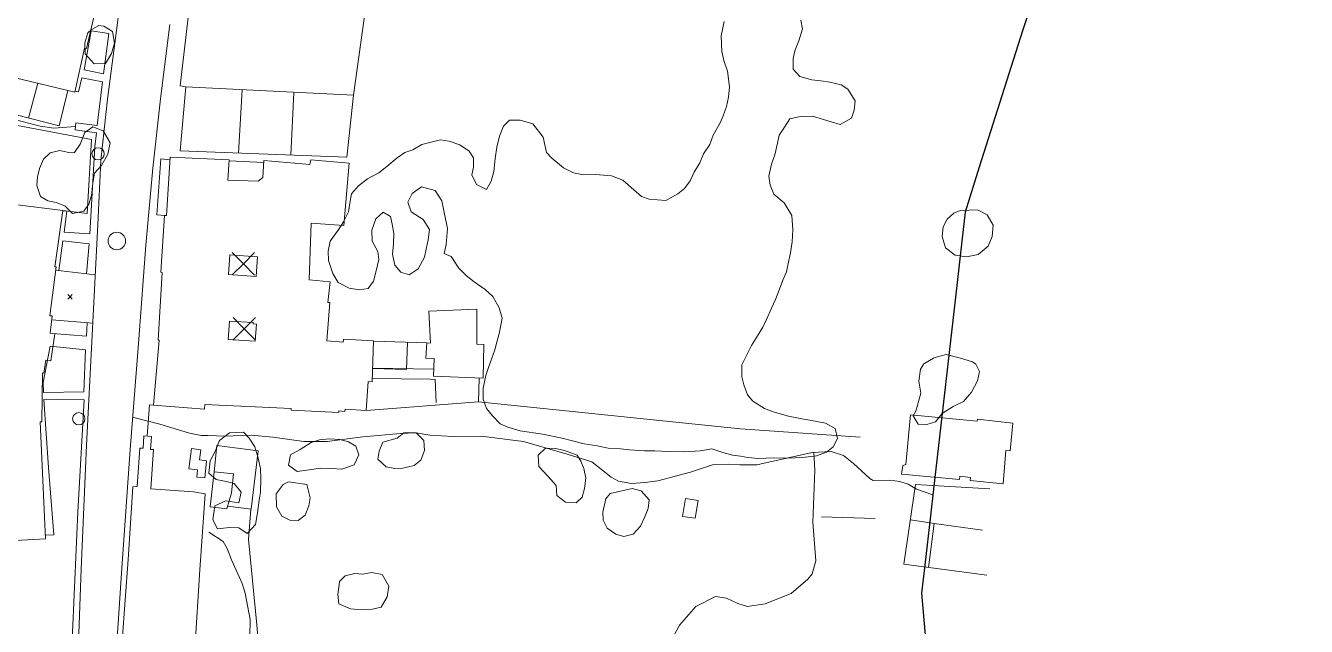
# Model space of a CAD drawing. Header units: metres. Extents: x 4652992 to 4879070, y 2074171 to 2309877.
# Drawn here: x 4654230.8 to 4654391.8, y 2309371.8 to 2309447.3 of the extents above; entities that cross this region are included whole.
import ezdxf

# ---------------------------------------------------------------- set-up
doc = ezdxf.new("R2010")
doc.units = ezdxf.units.M
doc.header["$MEASUREMENT"] = 0
doc.linetypes.add('DGN Style 2', pattern=[66.27138, 39.762828, -26.508552])
doc.linetypes.add('DGN Style 3', pattern=[92.779933, 66.271381, -26.508552])
for name, color, linetype, lineweight in [('Level 15', 2, 'Continuous', 0), ('Level 18', 5, 'Continuous', 0), ('Level 20', 30, 'DGN Style 3', 0), ('Level 30', 5, 'Continuous', 0), ('Level 31', 38, 'Continuous', 0), ('Level 35', 4, 'Continuous', 0), ('Level 37', 3, 'Continuous', 0), ('Level 39', 9, 'Continuous', 0), ('Level 40', 1, 'Continuous', 0), ('Level 45', 9, 'Continuous', 0), ('Level 54', 30, 'DGN Style 2', 0), ('Level 61', 4, 'Continuous', 0), ('Level 62', 4, 'Continuous', 0), ('Level 63', 3, 'Continuous', 0)]:
    doc.layers.add(name, color=color, linetype=linetype, lineweight=lineweight)
doc.layers.add('Limite', color=38, linetype='Continuous', lineweight=0, plot=False)

# ---------------------------------------------------------------- blocks, each defined once
blk = doc.blocks.new('AL_1')
at = {"layer": 'Level 45'}
blk.add_circle((2.1e-05, 1.3e-05, 3e-05), 1.100002, dxfattribs=at)
blk = doc.blocks.new('COTA_3')
at = {"layer": 'Level 63', "ltscale": 0.2}
for p, q in [((-1.408562, 1.419507, 4e-05), (-0.000105, -1.5e-05, 4e-05)), ((1.419417, 1.408442, 4e-05), (-0.000105, -1.5e-05, 4e-05)), ((-0.000105, -1.5e-05, 4e-05), (-1.419627, -1.408472, 4e-05)), ((-0.000105, -1.5e-05, 4e-05), (1.408352, -1.419537, 4e-05))]:
    blk.add_line(p, q, dxfattribs=at)
blk = doc.blocks.new('POSTE_1')
at = {"layer": 'Level 61'}
blk.add_circle((-4.7e-05, -1.9e-05, -2.4e-05), 0.770001, dxfattribs=at)
blk = doc.blocks.new('COTA_10')
at = {"layer": 'Level 39'}
for p, q in [((-1.408444, 1.419518, 3.9e-05), (1.3e-05, -4e-06, 3.9e-05)), ((1.419535, 1.408453, 3.9e-05), (1.3e-05, -4e-06, 3.9e-05)), ((1.3e-05, -4e-06, 3.9e-05), (-1.419509, -1.408461, 3.9e-05)), ((1.3e-05, -4e-06, 3.9e-05), (1.40847, -1.419526, 3.9e-05))]:
    blk.add_line(p, q, dxfattribs=at)

msp = doc.modelspace()

# ---------------------------------------------------------------- linework, layer by layer
at = {"layer": 'Level 15'}
msp.add_line((4654337.602051, 2309385.350301, 1283.619511), (4654330.84448, 2309385.550256, 1283.569511), dxfattribs=at)
at = {"layer": 'Level 18', "color": 30}
for points in [[(4654225.88782, 2309151.787722, 1312.29277), (4654226.087566, 2309172.471042, 1312.10527), (4654226.315649, 2309188.279726, 1311.80527), (4654226.792204, 2309202.922314, 1311.78027), (4654227.597313, 2309218.050853, 1311.08027), (4654228.237591, 2309231.907182, 1310.46777), (4654229.627714, 2309250.499094, 1309.14277), (4654230.926563, 2309270.724158, 1307.65527), (4654231.644156, 2309281.086366, 1306.85527), (4654232.558237, 2309294.02155, 1305.99277), (4654233.587971, 2309309.157561, 1305.01777), (4654234.448229, 2309321.074934, 1304.58027), (4654235.507208, 2309335.703907, 1303.81777), (4654236.438412, 2309351.027969, 1303.19277), (4654237.258054, 2309365.068398, 1302.64277), (4654237.738524, 2309378.958997, 1302.13027), (4654238.402076, 2309394.590837, 1301.39277), (4654239.122258, 2309408.430032, 1301.05527), (4654239.853989, 2309422.322391, 1300.60527), (4654240.234842, 2309430.36426, 1300.43027), (4654241.048929, 2309438.090663, 1300.05527), (4654242.299593, 2309447.69869, 1299.84277), (4654243.823108, 2309459.9746, 1299.53027), (4654248.747179, 2309497.729801, 1298.58027)], [(4654230.786243, 2309154.120024, 1312.294298), (4654230.928403, 2309172.412747, 1312.106798), (4654231.155687, 2309188.166059, 1311.806798), (4654231.629191, 2309202.714917, 1311.781798), (4654232.014844, 2309218.779221, 1311.041957), (4654232.684546, 2309231.641894, 1310.469298), (4654234.071428, 2309250.190457, 1309.144298), (4654235.319577, 2309269.210545, 1307.743637), (4654236.357391, 2309282.625404, 1306.73335), (4654236.892754, 2309293.582949, 1306.011757), (4654238.268153, 2309308.907343, 1305.019298), (4654238.922615, 2309320.774063, 1304.581798), (4654239.81666, 2309335.380352, 1303.823708), (4654240.866224, 2309350.867871, 1303.177574), (4654241.797938, 2309363.374231, 1302.700662), (4654242.856282, 2309379.09128, 1302.116779), (4654243.89146, 2309394.028145, 1301.408639), (4654244.99028, 2309407.898082, 1301.056798), (4654245.889539, 2309419.711743, 1300.464248), (4654246.738534, 2309429.403406, 1300.315524), (4654247.725994, 2309438.133364, 1300.027995), (4654248.882212, 2309447.467783, 1299.823898)]]:
    msp.add_polyline3d(points, dxfattribs=at)
at = {"layer": 'Level 20', "linetype": 'Continuous'}
for points in [[(4654237.028507, 2309434.662646, 1300.02236), (4654234.322217, 2309434.441829, 1299.67236), (4654232.594328, 2309434.715297, 1299.52861), (4654227.563156, 2309435.978308, 1298.92861), (4654226.208692, 2309436.459141, 1298.76611), (4654224.914166, 2309437.085538, 1298.53486), (4654222.38311, 2309439.204992, 1297.83486), (4654221.744048, 2309440.020888, 1297.72236), (4654220.649324, 2309441.973283, 1297.59736), (4654220.114759, 2309442.80978, 1297.59111), (4654219.238695, 2309444.051777, 1297.54736), (4654218.271241, 2309445.068544, 1297.39111), (4654217.176738, 2309446.026356, 1297.20986), (4654214.230735, 2309447.745651, 1296.52861)], [(4654334.843091, 2309392.272982, 1281.938509), (4654333.605898, 2309393.274495, 1282.213509), (4654332.051121, 2309393.757758, 1282.413509), (4654329.669034, 2309393.657002, 1282.701009), (4654322.68812, 2309392.11562, 1283.926009), (4654320.587093, 2309392.100778, 1284.363509), (4654319.091528, 2309392.189684, 1284.626009), (4654317.145107, 2309392.08268, 1285.113509), (4654314.384002, 2309391.183477, 1285.538509), (4654310.238933, 2309390.084881, 1286.913509), (4654308.681932, 2309389.893591, 1287.213509), (4654306.936364, 2309389.772463, 1287.613509), (4654305.332439, 2309390.031569, 1287.988509), (4654304.370839, 2309390.562542, 1288.201009), (4654301.939795, 2309392.497487, 1289.113509), (4654298.858058, 2309393.457994, 1289.913509), (4654293.346972, 2309395.032358, 1291.626009), (4654288.04714, 2309395.709866, 1293.376009), (4654284.543379, 2309395.675789, 1294.601009), (4654281.580065, 2309395.84758, 1295.226009), (4654279.864877, 2309396.130768, 1295.838509), (4654277.890641, 2309396.029784, 1296.351009), (4654273.173052, 2309395.642092, 1297.701009), (4654268.668943, 2309395.032098, 1299.113509), (4654265.730543, 2309395.05175, 1299.826009), (4654261.858357, 2309395.596355, 1300.463509), (4654259.142143, 2309395.832061, 1300.888509), (4654255.737358, 2309395.717863, 1301.551009), (4654253.710392, 2309395.775038, 1301.688509), (4654252.83906, 2309395.787534, 1301.801009), (4654251.3865, 2309396.072577, 1301.813509), (4654247.649475, 2309397.233613, 1301.726009), (4654244.213343, 2309398.091135, 1301.305573)], [(4654312.255101, 2309370.60203, 1284.397701), (4654312.983435, 2309371.93483, 1284.485201), (4654315.041933, 2309374.295191, 1284.547701), (4654317.49714, 2309375.547317, 1284.622701), (4654318.903584, 2309375.331309, 1284.685201), (4654320.323223, 2309374.644986, 1284.660201), (4654321.548046, 2309374.263674, 1284.622701), (4654323.745909, 2309374.607212, 1284.597701), (4654327.027376, 2309375.914678, 1284.610201), (4654329.136246, 2309377.709047, 1284.447701), (4654329.668393, 2309378.412221, 1284.360201), (4654330.140272, 2309380.034123, 1284.322701), (4654329.751966, 2309384.891905, 1283.672701), (4654330.019309, 2309391.44198, 1283.222701), (4654329.867643, 2309393.665402, 1282.677039)], [(4654344.836345, 2309388.341179, 1283.587948), (4654342.791026, 2309389.05591, 1283.276009), (4654341.758266, 2309389.660982, 1283.013509), (4654340.698029, 2309390.007858, 1282.663509), (4654339.449564, 2309390.160679, 1282.388509), (4654337.348536, 2309390.145837, 1282.051009), (4654336.934203, 2309390.382262, 1282.001009), (4654334.843091, 2309392.272982, 1281.938509)], [(4654258.956007, 2309370.569983, 1302.234155), (4654258.992686, 2309372.653754, 1302.084155), (4654258.377253, 2309375.965325, 1302.046655), (4654257.976481, 2309377.194888, 1302.021655), (4654257.251802, 2309378.856614, 1302.009155), (4654256.670407, 2309380.152882, 1302.021655), (4654256.085641, 2309381.56143, 1302.009155), (4654255.582628, 2309382.450413, 1301.959155), (4654253.78035, 2309383.646498, 1301.784155)]]:
    msp.add_polyline3d(points, dxfattribs=at)
at = {"layer": 'Level 30', "color": 1}
for points in [[(4654240.429682, 2309453.136799, 1302.612809), (4654238.418558, 2309444.458341, 1302.569059), (4654238.145875, 2309444.517458, 1302.212809), (4654236.955255, 2309438.987248, 1302.181559), (4654222.281886, 2309442.485176, 1300.825309), (4654222.60589, 2309444.0564, 1300.819059), (4654221.640826, 2309444.280022, 1300.819059), (4654222.005121, 2309445.972101, 1299.169059), (4654221.182322, 2309446.193679, 1299.169059), (4654221.609425, 2309448.044927, 1299.169059)], [(4654274.488375, 2309407.682628, 1303.315226), (4654270.728007, 2309407.923392, 1303.433976), (4654270.68265, 2309407.517493, 1303.433976), (4654268.628792, 2309407.689813, 1302.871476), (4654269.022339, 2309412.521556, 1302.846476), (4654268.765877, 2309412.519743, 1302.846476), (4654269.063032, 2309415.136075, 1302.796476), (4654266.407072, 2309415.352747, 1306.315226), (4654266.664305, 2309422.507625, 1303.608976), (4654270.791549, 2309422.187427, 1302.933976), (4654271.426552, 2309430.03461, 1302.983976), (4654266.635206, 2309430.441254, 1304.046476), (4654266.51345, 2309429.879875, 1304.090226), (4654260.72766, 2309430.358478, 1303.540226), (4654260.608322, 2309428.234046, 1303.446476), (4654259.997399, 2309427.778579, 1303.446476), (4654256.196716, 2309427.899055, 1303.433976), (4654256.350791, 2309430.44602, 1303.527726), (4654248.945147, 2309430.802283, 1304.008976), (4654248.466725, 2309423.480268, 1306.033976), (4654248.210263, 2309423.478455, 1306.033976), (4654247.753888, 2309416.323688, 1305.996476), (4654247.95006, 2309416.309885, 1304.965226), (4654247.423036, 2309407.779907, 1304.565226), (4654247.534709, 2309407.770063, 1304.565226), (4654246.844992, 2309399.605018, 1304.583976), (4654253.241793, 2309399.12314, 1304.471476), (4654253.295609, 2309399.699229, 1304.765226), (4654264.152067, 2309399.18356, 1305.733976), (4654264.134698, 2309398.972293, 1305.733976), (4654270.150585, 2309398.701904, 1305.733976), (4654270.158239, 2309398.900936, 1303.952726), (4654270.890704, 2309398.806793, 1303.949601), (4654270.928759, 2309399.113359, 1303.949601), (4654273.579168, 2309398.954677, 1303.630851), (4654273.84176, 2309402.589712, 1303.324601), (4654274.345048, 2309402.552328, 1303.324601), (4654274.488375, 2309407.682628, 1303.315226)], [(4654223.711732, 2309425.570923, 1302.090242), (4654235.455215, 2309424.072562, 1302.902742)], [(4654235.455215, 2309424.072562, 1302.902742), (4654234.448868, 2309417.010748, 1303.621492), (4654234.588191, 2309416.994903, 1303.621492), (4654233.793184, 2309410.861916, 1305.133992), (4654234.111707, 2309410.821642, 1305.133992), (4654233.847755, 2309408.641631, 1305.133992), (4654234.41387, 2309408.569114, 1305.133992), (4654233.924858, 2309405.179873, 1305.133992), (4654233.312766, 2309405.26949, 1305.133992), (4654233.060529, 2309403.637951, 1305.133992), (4654232.866299, 2309403.658457, 1303.915242), (4654232.799448, 2309397.512291, 1303.883992), (4654232.586982, 2309397.515339, 1303.883992), (4654233.266823, 2309382.800223, 1304.252742), (4654221.963136, 2309382.173807, 1303.790242)], [(4654288.314624, 2309402.999929, 1300.962101), (4654282.04829, 2309403.235769, 1301.018351), (4654282.135334, 2309405.472859, 1301.074601), (4654281.099311, 2309405.495985, 1301.074601), (4654281.191803, 2309407.430146, 1301.080851), (4654281.672781, 2309407.412231, 1301.080851), (4654281.474719, 2309411.420957, 1301.043351), (4654287.503679, 2309411.667577, 1301.105851), (4654287.486674, 2309407.259973, 1301.449601), (4654288.363927, 2309407.228113, 1301.443351), (4654288.314624, 2309402.999929, 1300.962101)], [(4654259.640978, 2309407.65494, 1303.887101), (4654256.236329, 2309407.882742, 1303.699601), (4654256.390292, 2309410.183836, 1303.518351), (4654259.365096, 2309409.984795, 1303.480851), (4654259.354021, 2309409.819275, 1303.480851), (4654259.783867, 2309409.790515, 1303.462101), (4654259.640978, 2309407.65494, 1303.887101)], [(4654353.69478, 2309389.695842, 1285.391393), (4654349.522456, 2309390.115142, 1285.241393), (4654349.58077, 2309390.513083, 1285.241393), (4654348.247089, 2309390.669817, 1285.241393), (4654348.196518, 2309390.240874, 1285.241393), (4654340.898452, 2309390.9409, 1284.997643), (4654341.059614, 2309392.005738, 1284.997643), (4654341.42837, 2309392.160522, 1284.997643), (4654342.043557, 2309398.405758, 1284.935143), (4654350.425218, 2309397.603135, 1285.210143), (4654350.452782, 2309397.861102, 1285.210143), (4654354.882936, 2309397.356663, 1285.378893), (4654354.549428, 2309393.851085, 1285.522643), (4654354.012243, 2309393.92338, 1285.522643), (4654353.69478, 2309389.695842, 1285.391393)], [(4654242.918345, 2309369.963735, 1306.928289), (4654243.645505, 2309380.186008, 1306.340789), (4654244.2413, 2309389.343351, 1306.147039), (4654244.783205, 2309389.368244, 1306.147039), (4654245.103974, 2309394.183355, 1306.172039), (4654245.526237, 2309394.177305, 1304.822039), (4654245.641762, 2309395.756818, 1304.709539), (4654246.571914, 2309395.68362, 1304.709539), (4654246.444661, 2309394.049845, 1306.115789), (4654246.831149, 2309394.008929, 1306.115789), (4654246.486922, 2309389.085296, 1306.115789), (4654251.852015, 2309388.692741, 1304.740789), (4654253.322504, 2309388.450467, 1304.453289)], [(4654253.322504, 2309388.450467, 1304.453289), (4654252.688017, 2309378.882288, 1305.447039), (4654252.038691, 2309368.917095, 1305.447039)]]:
    msp.add_polyline3d(points, dxfattribs=at)
msp.add_3dface([(4654259.739203, 2309415.80132, 1305.193351), (4654256.281357, 2309416.027068, 1305.162101), (4654256.442519, 2309418.495636, 1306.762101), (4654259.900366, 2309418.269888, 1306.837101)], dxfattribs=at)
at = {"layer": 'Level 31', "elevation": 1301.122039, "flags": 128}
msp.add_lwpolyline([(4654274.391487, 2309404.214588), (4654278.639365, 2309404.077923), (4654278.762647, 2309407.50797)], dxfattribs=at)
at = {"layer": 'Level 31'}
for points in [[(4654253.28742, 2309390.453977, 1303.097039), (4654253.521238, 2309392.587019, 1302.962664), (4654252.607517, 2309392.734594, 1302.865789), (4654252.77869, 2309393.986259, 1302.797039), (4654251.610698, 2309394.174529, 1302.734539), (4654251.276895, 2309391.612075, 1302.815789), (4654252.379923, 2309391.452179, 1302.884539), (4654252.285671, 2309390.556163, 1302.928289), (4654253.28742, 2309390.453977, 1303.097039)], [(4654256.079688, 2309386.54904, 1303.859539), (4654253.956623, 2309386.836886, 1303.790789), (4654254.453095, 2309391.230123, 1303.765789), (4654256.919224, 2309390.953787, 1303.728289), (4654256.661185, 2309388.580692, 1303.690789), (4654256.079688, 2309386.54904, 1303.859539)]]:
    msp.add_polyline3d(points, dxfattribs=at)
msp.add_3dface([(4654313.740714, 2309387.881864, 1287.410143), (4654313.360961, 2309385.610905, 1287.410143), (4654314.934242, 2309385.37274, 1287.410143), (4654315.324804, 2309387.626744, 1287.410143)], dxfattribs=at)
at = {"layer": 'Level 35'}
for p, q in [((4654231.103476, 2309435.716202, 1301.961288), (4654232.306417, 2309440.095466, 1301.75187)), ((4654257.532975, 2309431.314726, 1303.605851), (4654258.009509, 2309439.272301, 1303.605851)), ((4654264.49517, 2309438.951089, 1303.605851), (4654264.091496, 2309431.059013, 1303.605851)), ((4654256.343598, 2309430.327119, 1303.305851), (4654260.713886, 2309430.113282, 1303.305851)), ((4654281.191802, 2309407.430146, 1301.180851), (4654274.487322, 2309407.644941, 1301.530851)), ((4654345.026705, 2309384.706482, 1285.476009), (4654351.079459, 2309383.895081, 1285.501009))]:
    msp.add_line(p, q, dxfattribs=at)
at = {"layer": 'Level 35', "extrusion": (0.0891142553968411, -0.048886455821421, 0.994820970789361), "elevation": 303157.925564, "flags": 128}
msp.add_lwpolyline([(4263291.076002, -2954349.925095), (4263288.397852, -2954351.277873), (4263280.66845, -2954339.34883)], dxfattribs=at)
at = {"layer": 'Level 35', "elevation": 1304.318351, "flags": 128}
msp.add_lwpolyline([(4654246.844992, 2309399.605018), (4654246.331421, 2309399.658971), (4654246.025993, 2309395.726581)], dxfattribs=at)
at = {"layer": 'Level 35', "extrusion": (0.0281145254729782, 0.0099770979138558, 0.9995549164376345), "elevation": 155180.563015, "flags": 128}
msp.add_lwpolyline([(619805.422361, -5156347.076879), (619810.372792, -5156349.590928), (619811.82375, -5156346.907082)], dxfattribs=at)
at = {"layer": 'Level 35'}
for points in [[(4654236.079949, 2309439.195909, 1302.100655), (4654234.990026, 2309434.729816, 1302.119405), (4654226.079678, 2309436.991214, 1301.756905), (4654227.235311, 2309441.304348, 1301.283151)], [(4654248.923686, 2309430.473825, 1301.905851), (4654247.777145, 2309430.57846, 1301.899601), (4654247.246768, 2309423.563063, 1301.949601), (4654248.210263, 2309423.478455, 1301.949601)], [(4654254.453095, 2309391.230123, 1303.318351), (4654254.795037, 2309394.519124, 1303.312101), (4654260.010981, 2309393.862867, 1303.243351), (4654259.119212, 2309386.525621, 1303.174601), (4654256.180122, 2309386.89994, 1303.174601)], [(4654352.005194, 2309389.063994, 1285.872643), (4654342.664433, 2309389.619218, 1285.622643), (4654341.197824, 2309379.613688, 1285.472643), (4654351.638801, 2309378.233822, 1285.735143)]]:
    msp.add_polyline3d(points, dxfattribs=at)
msp.add_3dface([(4654271.172573, 2309430.782925, 1303.768351), (4654250.182436, 2309431.60132, 1303.443351), (4654250.895712, 2309439.624622, 1303.443351), (4654272.007354, 2309438.579037, 1303.605851)], dxfattribs=at)
at = {"layer": 'Level 37', "extrusion": (0.0723861801502332, 0.0171564894964566, 0.9972291089771779), "elevation": 377823.682868, "flags": 128}
msp.add_lwpolyline([(1173818.179444, -5047282.329172), (1173810.456115, -5047303.164869), (1173795.362625, -5047297.283825)], dxfattribs=at)
at = {"layer": 'Level 37', "extrusion": (-0.0590133883077631, -0.9907430488706536, 0.1222523256012703), "elevation": -2562528.632854, "flags": 128}
msp.add_lwpolyline([(4508737.470901, 316950.444053), (4508770.558627, 316938.605251), (4508785.651298, 316937.345803)], dxfattribs=at)
at = {"layer": 'Level 37'}
for points in [[(4654250.895712, 2309439.624622, 1302.143073), (4654250.180535, 2309439.750838, 1302.130573), (4654253.204622, 2309465.65549, 1301.618073), (4654253.965043, 2309473.052178, 1301.04695)], [(4654217.275545, 2309437.123691, 1299.50187), (4654239.054808, 2309433.010679, 1301.95187), (4654238.514174, 2309423.70588, 1302.16437), (4654235.455215, 2309424.072562, 1302.16437)], [(4654259.083595, 2309386.530157, 1303.174601), (4654258.767305, 2309382.706139, 1303.174601), (4654259.800517, 2309372.379458, 1303.449601), (4654260.584162, 2309363.394704, 1303.824601), (4654261.590791, 2309358.196911, 1304.074601), (4654262.766372, 2309355.223619, 1304.462101), (4654265.12073, 2309350.736008, 1305.137101), (4654269.861867, 2309342.698261, 1304.962101), (4654274.047772, 2309336.297532, 1305.212101), (4654278.252073, 2309332.610024, 1304.762101), (4654290.800834, 2309330.469025, 1298.762101), (4654295.127832, 2309328.51107, 1296.712101), (4654301.603096, 2309324.724411, 1294.037101), (4654309.456493, 2309319.730285, 1294.187101), (4654324.150758, 2309308.371481, 1293.666393)]]:
    msp.add_polyline3d(points, dxfattribs=at)
at = {"layer": 'Level 40', "color": 3}
for points in [[(4654318.613967, 2309447.878196, 1287.264543), (4654318.221749, 2309446.072482, 1287.564543), (4654318.306196, 2309444.106235, 1287.964543), (4654318.568924, 2309442.960768, 1288.164543), (4654319.013129, 2309441.604117, 1288.489543), (4654319.272311, 2309439.657318, 1289.014543), (4654319.161797, 2309438.363518, 1289.289543), (4654318.900319, 2309437.159709, 1289.589543), (4654318.475991, 2309435.99117, 1289.914543), (4654318.111089, 2309435.096225, 1290.264543), (4654317.211695, 2309433.572236, 1290.764543), (4654316.787366, 2309432.403698, 1291.314543), (4654316.013568, 2309431.196264, 1291.339543), (4654315.546841, 2309430.094201, 1291.889543), (4654314.839211, 2309428.929729, 1292.114543), (4654314.318202, 2309427.839423, 1292.339543), (4654313.591944, 2309426.850864, 1292.439543), (4654312.762264, 2309426.171169, 1292.564543), (4654311.27604, 2309425.347208, 1292.864543), (4654309.153847, 2309425.520382, 1293.164543), (4654308.200519, 2309425.841446, 1293.189543), (4654307.245592, 2309426.678492, 1293.314543), (4654305.861542, 2309427.894944, 1293.339543), (4654304.443434, 2309428.431258, 1293.614543), (4654302.441693, 2309428.635637, 1294.114543), (4654300.892846, 2309428.570047, 1294.564543), (4654299.64433, 2309428.840458, 1294.939543), (4654298.412843, 2309429.450939, 1295.314543), (4654296.920226, 2309430.690905, 1295.939543), (4654296.279114, 2309431.40269, 1296.339543), (4654295.845196, 2309433.330041, 1296.489543), (4654294.556229, 2309434.984242, 1296.814543), (4654292.951501, 2309435.44639, 1297.264543), (4654291.589274, 2309435.454966, 1297.564543), (4654290.856275, 2309434.697038, 1298.039543), (4654290.353893, 2309433.43082, 1298.514543), (4654290.002475, 2309432.074611, 1299.139543), (4654289.802022, 2309430.628413, 1299.639543), (4654289.620196, 2309429.006302, 1300.089543), (4654289.292549, 2309427.75953, 1300.489543), (4654288.729141, 2309426.7357, 1300.814543), (4654287.443371, 2309427.357938, 1301.139543), (4654286.854943, 2309428.573947, 1301.189543), (4654287.06888, 2309429.558882, 1301.289543), (4654287.089454, 2309430.700283, 1301.439543), (4654286.538281, 2309431.564466, 1301.664543), (4654285.34245, 2309432.339103, 1301.989543), (4654284.021024, 2309432.797185, 1302.289543), (4654282.923472, 2309432.977607, 1302.364543), (4654281.905573, 2309432.739727, 1302.414543), (4654280.580601, 2309432.396477, 1302.439543), (4654279.467618, 2309431.720849, 1302.464543), (4654278.425948, 2309431.373532, 1302.614543), (4654277.487701, 2309430.717351, 1302.639543), (4654276.171069, 2309429.627488, 1302.639543), (4654275.197166, 2309428.807151, 1302.714543), (4654273.734713, 2309428.092628, 1302.814543), (4654272.628473, 2309427.186368, 1302.964543), (4654271.72748, 2309426.178361, 1303.214543), (4654271.53217, 2309425.017513, 1303.439543), (4654271.348746, 2309423.911383, 1303.714543), (4654270.737797, 2309422.668679, 1304.014543), (4654270.053938, 2309421.613644, 1304.339543), (4654269.069747, 2309420.222607, 1304.664543), (4654268.796384, 2309418.964078, 1304.814543), (4654268.830093, 2309417.810921, 1304.839543), (4654269.37772, 2309416.145405, 1304.939543), (4654270.044202, 2309415.027076, 1304.989543), (4654271.426654, 2309414.326606, 1304.964543), (4654272.741338, 2309414.099156, 1304.789543), (4654273.855919, 2309414.258803, 1304.664543), (4654274.516008, 2309415.2044, 1304.389543), (4654274.85554, 2309416.50589, 1304.189543), (4654275.16456, 2309417.928574, 1303.914543), (4654275.040912, 2309418.929333, 1303.689543), (4654274.355803, 2309420.223575, 1303.339543), (4654274.315352, 2309421.607364, 1302.939543), (4654274.799107, 2309423.049496, 1302.614543), (4654275.718727, 2309423.88159, 1302.239543), (4654276.624514, 2309423.341651, 1302.214543), (4654276.868615, 2309422.372097, 1302.289543), (4654277.065174, 2309421.183668, 1302.289543), (4654277.008943, 2309419.878112, 1302.289543), (4654276.898429, 2309418.584312, 1302.364543), (4654277.167899, 2309417.208214, 1302.439543), (4654277.948091, 2309416.351721, 1302.464543), (4654279.009986, 2309416.007143, 1302.464543), (4654280.134854, 2309416.73749, 1302.439543), (4654280.913796, 2309418.230274, 1302.189543), (4654281.127733, 2309419.215209, 1302.039543), (4654281.389211, 2309420.419019, 1301.864543), (4654281.554008, 2309421.701061, 1301.689543), (4654280.748448, 2309422.964098, 1301.614543), (4654279.250688, 2309423.918714, 1301.739543), (4654278.836995, 2309425.154171, 1301.814543), (4654279.358005, 2309426.244477, 1301.814543), (4654280.560927, 2309427.072504, 1301.739543), (4654282.274222, 2309426.586842, 1301.689543), (4654283.079783, 2309425.323805, 1301.839543), (4654283.379765, 2309423.826512, 1302.139543), (4654283.722144, 2309422.262743, 1302.489543), (4654283.801797, 2309421.844441, 1302.564543), (4654283.64534, 2309419.815786, 1302.764543), (4654283.395747, 2309418.666695, 1302.764543), (4654284.282907, 2309418.302669, 1302.464543)], [(4654284.282907, 2309418.302669, 1302.464543), (4654285.215661, 2309416.840205, 1302.339543), (4654286.146818, 2309415.893722, 1302.164543), (4654287.167913, 2309415.099638, 1302.114543), (4654288.557107, 2309414.168536, 1302.064543), (4654289.500149, 2309413.276772, 1301.989543), (4654290.324336, 2309411.837822, 1301.789543), (4654290.67186, 2309410.559403, 1301.514543), (4654290.345811, 2309408.79665, 1301.339543), (4654290.018164, 2309407.549879, 1301.314543), (4654289.749944, 2309406.576701, 1301.239543), (4654289.325616, 2309405.408162, 1301.164543), (4654288.979341, 2309404.337304, 1301.089543), (4654288.644953, 2309403.321164, 1300.964543), (4654288.300277, 2309401.734324, 1300.814543), (4654288.286444, 2309400.362292, 1300.589543), (4654288.712022, 2309399.181553, 1300.264543), (4654289.480328, 2309398.270342, 1299.914543), (4654290.453882, 2309397.257383, 1299.614543), (4654291.38344, 2309396.826882, 1299.364543), (4654292.933886, 2309396.376491, 1298.789543), (4654295.73799, 2309395.941038, 1298.189543), (4654298.246908, 2309395.454933, 1298.014543), (4654299.537822, 2309395.118046, 1297.489543), (4654300.991586, 2309394.745887, 1297.089543), (4654302.643856, 2309394.502613, 1296.664543), (4654304.000939, 2309394.208687, 1296.214543), (4654305.568413, 2309394.098365, 1295.714543), (4654306.67785, 2309393.972662, 1295.264543), (4654308.58291, 2309393.846516, 1294.564543), (4654309.890853, 2309393.849697, 1294.039543), (4654311.578779, 2309393.770579, 1293.389543), (4654313.561892, 2309393.742113, 1292.639543), (4654315.634945, 2309393.866046, 1291.739543), (4654317.056599, 2309394.131064, 1291.489543), (4654318.432309, 2309393.661225, 1290.689543), (4654319.668939, 2309393.336094, 1290.264543), (4654320.657924, 2309393.179186, 1289.964543), (4654321.592626, 2309393.034035, 1289.639543), (4654322.931082, 2309392.916022, 1289.239543), (4654324.763231, 2309392.977546, 1288.714543), (4654326.517325, 2309392.94139, 1288.289543), (4654328.469926, 2309393.034118, 1287.889543), (4654330.217279, 2309393.228594, 1287.564543), (4654331.457456, 2309393.704795, 1287.139543), (4654332.287136, 2309394.38449, 1286.864543), (4654332.850543, 2309395.40832, 1286.639543), (4654332.557303, 2309396.674982, 1286.539543), (4654331.337702, 2309397.340181, 1286.539543), (4654329.371617, 2309397.708715, 1286.639543), (4654328.382632, 2309397.865623, 1286.714543), (4654326.699849, 2309398.230092, 1286.939543), (4654324.769421, 2309398.762782, 1287.264543), (4654323.665128, 2309399.173836, 1287.439543), (4654322.221651, 2309400.116694, 1287.789543), (4654321.53814, 2309400.894955, 1287.864543), (4654321.070165, 2309402.142169, 1287.939543), (4654320.83795, 2309403.166442, 1287.989543), (4654320.82127, 2309404.659668, 1288.064543), (4654321.510273, 2309406.000053, 1288.039543), (4654322.031282, 2309407.090359, 1287.964543), (4654322.648973, 2309408.102432, 1287.964543), (4654323.446543, 2309409.419303, 1287.989543), (4654323.943781, 2309410.400172, 1288.139543), (4654324.536103, 2309411.818789, 1288.189543), (4654325.057113, 2309412.909095, 1288.314543), (4654325.559495, 2309414.175314, 1288.364543), (4654325.983823, 2309415.343853, 1288.389543), (4654326.438664, 2309416.391197, 1288.389543), (4654326.664486, 2309417.430851, 1288.414543), (4654326.949735, 2309418.744098, 1288.414543), (4654327.138303, 2309420.135578, 1288.414543), (4654327.242075, 2309421.660009, 1288.439543), (4654327.121972, 2309423.462099, 1288.639543), (4654326.158705, 2309425.045758, 1289.089543), (4654324.859451, 2309426.129259, 1289.364543), (4654324.367705, 2309427.267035, 1289.389543), (4654324.213544, 2309428.388988, 1289.364543), (4654324.546334, 2309429.92111, 1289.139543), (4654324.970663, 2309431.089648, 1288.939543), (4654325.291568, 2309432.567051, 1288.814543), (4654325.505505, 2309433.551986, 1288.814543), (4654326.177479, 2309434.552303, 1288.089543), (4654326.861338, 2309435.607338, 1287.614543), (4654328.174425, 2309435.895869, 1287.264543), (4654329.723272, 2309435.961459, 1287.014543), (4654331.110867, 2309435.546339, 1286.789543), (4654332.064196, 2309435.225275, 1286.639543), (4654333.19226, 2309434.923659, 1286.489543), (4654334.612315, 2309435.704658, 1286.164543), (4654334.946704, 2309436.720798, 1285.964543), (4654335.08773, 2309437.893403, 1285.839543), (4654334.154976, 2309439.355868, 1285.739543), (4654333.303472, 2309439.884049, 1285.689543), (4654331.903991, 2309440.24445, 1285.564543), (4654330.740271, 2309440.381911, 1285.564543), (4654329.630834, 2309440.507614, 1285.514543), (4654328.134672, 2309440.946249, 1285.489543), (4654327.257799, 2309441.880974, 1285.489543), (4654327.259746, 2309443.198288, 1285.489543), (4654327.473683, 2309444.183223, 1285.489543), (4654327.976065, 2309445.449442, 1285.489543), (4654328.471706, 2309446.946292, 1285.464543), (4654328.251376, 2309448.025284, 1285.489543)], [(4654240.597761, 2309447.288119, 1302.371443), (4654241.675069, 2309446.594135, 1302.458943), (4654241.919338, 2309445.145361, 1302.421443), (4654241.569866, 2309443.854059, 1302.327693), (4654240.813315, 2309442.593431, 1302.265193), (4654239.370485, 2309442.517632, 1302.202693), (4654238.261715, 2309443.794036, 1302.196443), (4654238.202325, 2309445.173957, 1302.177693), (4654238.586761, 2309446.428901, 1302.152693), (4654239.000908, 2309446.828395, 1302.158943), (4654239.953071, 2309447.341515, 1302.152693), (4654240.597761, 2309447.288119, 1302.371443)], [(4654232.154213, 2309427.222564, 1303.515193), (4654232.621978, 2309425.832716, 1303.477693), (4654233.534215, 2309425.32015, 1303.490193), (4654234.619786, 2309425.085015, 1303.502693), (4654235.697163, 2309424.67985, 1303.527693), (4654236.650876, 2309423.700157, 1303.590193), (4654238.077225, 2309423.992523, 1303.690193), (4654238.723448, 2309424.883375, 1303.652693), (4654239.040417, 2309425.960079, 1303.552693), (4654239.207352, 2309427.527425, 1303.440193), (4654239.418068, 2309428.770313, 1303.390193), (4654240.283711, 2309429.756809, 1303.277693), (4654241.0961, 2309431.155715, 1303.202693), (4654241.375177, 2309432.584234, 1303.115193), (4654240.506211, 2309434.089617, 1303.077693), (4654239.223497, 2309434.596526, 1303.002693), (4654238.19374, 2309433.903284, 1302.940193), (4654237.625604, 2309432.451473, 1302.940193), (4654236.911019, 2309431.37499, 1302.965193), (4654236.360041, 2309431.322528, 1302.940193), (4654235.063245, 2309431.632049, 1302.890193), (4654233.865788, 2309431.347374, 1302.852693), (4654233.008339, 2309430.530908, 1303.002693), (4654232.504979, 2309429.38004, 1303.190193), (4654232.248178, 2309428.318937, 1303.190193), (4654232.154213, 2309427.222564, 1303.515193)], [(4654350.467233, 2309424.18617, 1285.882011), (4654351.678885, 2309423.527163, 1285.869511), (4654352.438412, 2309422.250308, 1285.857011), (4654352.306419, 2309420.818699, 1285.857011), (4654351.788929, 2309419.602094, 1285.857011), (4654350.547292, 2309418.539897, 1285.857011), (4654349.068266, 2309418.270471, 1285.857011), (4654347.646922, 2309418.455241, 1285.832011), (4654346.423056, 2309419.410365, 1285.732011), (4654345.995756, 2309420.837352, 1285.607011), (4654346.154069, 2309422.027869, 1285.482011), (4654346.642718, 2309423.017375, 1285.432011), (4654347.48223, 2309423.771361, 1285.419511), (4654348.26406, 2309424.07115, 1285.419511), (4654350.467233, 2309424.18617, 1285.882011)], [(4654348.306898, 2309405.536676, 1285.294511), (4654349.824486, 2309405.034544, 1285.532011), (4654350.251415, 2309404.750377, 1285.582011), (4654350.695791, 2309403.84615, 1285.694511), (4654350.447592, 2309402.648506, 1285.819511), (4654349.700664, 2309401.225551, 1285.932011), (4654348.699487, 2309400.072287, 1286.007011), (4654347.390092, 2309399.436928, 1286.057011), (4654346.017193, 2309398.553829, 1286.057011), (4654345.16171, 2309397.510196, 1285.994511), (4654344.075006, 2309397.170154, 1285.969511), (4654342.997218, 2309397.208958, 1285.882011), (4654342.353179, 2309398.251769, 1285.482011), (4654342.715749, 2309398.863403, 1285.394511), (4654343.321943, 2309401.113582, 1284.944511), (4654343.095061, 2309402.63692, 1284.707011), (4654343.268745, 2309404.117304, 1284.519511), (4654343.707691, 2309404.797517, 1284.469511), (4654344.920782, 2309405.515931, 1284.457011), (4654345.273816, 2309405.631612, 1284.457011), (4654346.533199, 2309405.957179, 1284.519511), (4654348.306898, 2309405.536676, 1285.294511)], [(4654258.176671, 2309396.230349, 1304.639543), (4654258.861955, 2309395.451178, 1304.652043), (4654259.563528, 2309394.353047, 1304.677043), (4654259.972849, 2309393.088755, 1304.677043), (4654260.31342, 2309391.638609, 1304.689543), (4654260.324188, 2309390.374538, 1304.714543), (4654260.294369, 2309388.660437, 1304.777043), (4654260.135059, 2309387.66258, 1304.777043), (4654259.905481, 2309386.077736, 1304.777043), (4654259.672451, 2309384.608343, 1304.739543), (4654258.598831, 2309383.464239, 1304.752043), (4654257.584711, 2309384.171193, 1304.727043), (4654256.400926, 2309384.226642, 1304.589543), (4654254.907079, 2309384.033756, 1304.577043), (4654254.304902, 2309385.196405, 1304.564543), (4654254.570097, 2309386.945597, 1304.564543), (4654255.929483, 2309387.569044, 1304.602043), (4654257.557791, 2309387.331369, 1304.677043), (4654257.875859, 2309388.667656, 1304.664543), (4654256.972041, 2309389.752202, 1304.602043), (4654255.998922, 2309389.991469, 1304.577043), (4654254.72071, 2309390.268084, 1304.577043), (4654253.784727, 2309391.072832, 1304.564543), (4654253.94804, 2309392.614665, 1304.539543), (4654254.601848, 2309393.792267, 1304.577043), (4654255.155294, 2309395.163645, 1304.677043), (4654256.389605, 2309396.129594, 1304.552043), (4654258.176671, 2309396.230349, 1304.639543)], [(4654265.301468, 2309394.02894, 1302.489543), (4654266.659886, 2309394.91068, 1302.227043), (4654267.724533, 2309395.225124, 1301.939543), (4654268.983003, 2309395.38292, 1301.689543), (4654270.269636, 2309395.276538, 1301.527043), (4654271.378735, 2309395.007844, 1301.402043), (4654272.286557, 2309394.467273, 1301.327043), (4654272.677102, 2309393.379099, 1301.314543), (4654272.053941, 2309392.080161, 1301.389543), (4654270.516057, 2309391.552694, 1301.577043), (4654269.229424, 2309391.659076, 1301.739543), (4654267.837459, 2309391.673549, 1302.014543), (4654266.398004, 2309391.468892, 1302.277043), (4654264.904158, 2309391.276006, 1302.677043), (4654263.820322, 2309392.055399, 1302.889543), (4654264.072126, 2309393.348675, 1302.739543), (4654265.301468, 2309394.02894, 1302.489543)], [(4654277.496242, 2309395.467731, 1299.002043), (4654278.323212, 2309396.122297, 1298.852043), (4654279.860638, 2309396.105751, 1298.564543), (4654280.850507, 2309395.144232, 1298.427043), (4654280.921368, 2309393.892974, 1298.389543), (4654280.456469, 2309392.671433, 1298.452043), (4654279.602241, 2309392.022766, 1298.677043), (4654278.211368, 2309391.662688, 1299.002043), (4654277.176487, 2309391.627964, 1299.202043), (4654276.080247, 2309391.836458, 1299.314543), (4654275.06312, 2309392.803875, 1299.489543), (4654275.20182, 2309393.837328, 1299.327043), (4654275.697399, 2309394.937261, 1299.227043), (4654277.496242, 2309395.467731, 1299.002043)], [(4654298.515714, 2309393.905086, 1293.014543), (4654300.114639, 2309393.327438, 1292.752043), (4654300.579988, 2309392.560803, 1291.889543), (4654300.954276, 2309391.640154, 1291.489543), (4654301.207372, 2309390.427244, 1291.264543), (4654301.039981, 2309389.13161, 1291.114543), (4654300.744033, 2309388.037517, 1291.002043), (4654299.980728, 2309387.305145, 1290.752043), (4654298.648291, 2309387.390821, 1290.714543), (4654297.539489, 2309388.238798, 1290.939543), (4654297.469184, 2309389.499011, 1291.589543), (4654296.481573, 2309390.639248, 1292.139543), (4654295.313849, 2309391.876371, 1292.502043), (4654295.224796, 2309393.314362, 1292.677043), (4654296.073136, 2309394.173098, 1292.864543), (4654296.338284, 2309394.202579, 1292.877043), (4654297.445077, 2309394.13678, 1292.652043), (4654297.582339, 2309394.107076, 1292.589543), (4654298.515714, 2309393.905086, 1293.014543)], [(4654266.109065, 2309389.610136, 1303.139543), (4654266.549999, 2309387.966215, 1303.202043), (4654266.384752, 2309386.940967, 1303.202043), (4654265.900056, 2309385.755443, 1303.202043), (4654265.048007, 2309385.108232, 1303.202043), (4654263.973007, 2309385.140139, 1303.202043), (4654262.971725, 2309385.643584, 1303.202043), (4654262.28796, 2309386.823889, 1303.202043), (4654262.266838, 2309388.434311, 1303.202043), (4654263.150086, 2309389.619612, 1303.189543), (4654263.822117, 2309389.96167, 1303.189543), (4654266.109065, 2309389.610136, 1303.139543)], [(4654307.01859, 2309389.129161, 1291.927043), (4654308.162021, 2309388.823669, 1291.864543), (4654309.151687, 2309387.680903, 1291.727043), (4654309.03212, 2309386.60408, 1291.689543), (4654308.631387, 2309385.559088, 1291.652043), (4654308.090392, 2309384.399358, 1291.602043), (4654307.17631, 2309383.378407, 1291.577043), (4654305.988523, 2309383.084112, 1291.539543), (4654304.982654, 2309383.359834, 1291.514543), (4654303.886922, 2309384.148315, 1291.464543), (4654303.380392, 2309385.128488, 1291.464543), (4654303.34427, 2309386.151948, 1291.452043), (4654303.740378, 2309387.836346, 1291.452043), (4654304.255144, 2309388.479421, 1291.464543), (4654307.01859, 2309389.129161, 1291.927043)], [(4654270.014438, 2309375.788549, 1297.727043), (4654270.136989, 2309374.63894, 1297.752043), (4654271.595856, 2309373.977879, 1297.277043), (4654272.970832, 2309373.853316, 1296.802043), (4654274.366218, 2309373.95472, 1296.189543), (4654275.451548, 2309374.209569, 1295.702043), (4654276.214542, 2309375.484446, 1295.302043), (4654276.424967, 2309376.850022, 1295.202043), (4654275.594345, 2309378.296745, 1295.477043), (4654274.303868, 2309378.547022, 1296.014543), (4654273.175813, 2309378.359008, 1296.689543), (4654272.162095, 2309378.434243, 1297.089543), (4654270.92818, 2309378.153932, 1297.602043), (4654270.251243, 2309377.407599, 1297.939543), (4654270.23334, 2309377.325078, 1297.989543), (4654270.014438, 2309375.788549, 1297.727043)]]:
    msp.add_polyline3d(points, dxfattribs=at)
at = {"layer": 'Level 54'}
for p, q in [((4654239.776558, 2309434.800498, 1300.322437), (4654240.429842, 2309440.275377, 1300.108943)), ((4654282.083019, 2309404.128327, 1299.303289), (4654274.392578, 2309404.253655, 1300.578289))]:
    msp.add_line(p, q, dxfattribs=at)
at = {"layer": 'Level 54', "extrusion": (-0.0084820069852071, -0.0366378052112956, 0.9992926131953552), "elevation": -122788.938418, "flags": 128}
msp.add_lwpolyline([(4013433.956767, 3297352.895881), (4013438.158841, 3297353.560654), (4013437.859403, 3297355.207324)], dxfattribs=at)
at = {"layer": 'Level 54', "linetype": 'Continuous'}
for points in [[(4654240.429842, 2309440.275377, 1300.108943), (4654237.838696, 2309440.79364, 1299.690193), (4654237.422557, 2309438.994377, 1299.640193), (4654236.98348, 2309439.118346, 1299.640193)], [(4654239.662043, 2309433.840807, 1300.35986), (4654236.982181, 2309434.219431, 1300.02236), (4654237.076554, 2309435.122314, 1300.02236), (4654239.776557, 2309434.800498, 1300.322437)], [(4654235.450922, 2309424.042433, 1300.465193), (4654235.94574, 2309424.021558, 1300.465193), (4654235.618301, 2309421.376211, 1300.465193), (4654238.853907, 2309421.164488, 1300.590193), (4654239.454476, 2309432.101278, 1300.427693), (4654239.662043, 2309433.840807, 1300.35986)], [(4654238.402312, 2309416.130517, 1300.81277), (4654238.745385, 2309419.907831, 1300.76902), (4654235.427362, 2309420.266738, 1300.46902), (4654234.952625, 2309416.522726, 1300.821443)], [(4654238.097978, 2309401.301523, 1301.447209), (4654233.028124, 2309401.178998, 1301.203459), (4654232.985839, 2309402.436497, 1301.147209), (4654233.85835, 2309407.011496, 1301.078459), (4654238.306944, 2309406.56537, 1301.078459), (4654238.097978, 2309401.301523, 1301.447209)], [(4654274.356324, 2309402.955969, 1300.759539), (4654281.612902, 2309402.879369, 1299.297039), (4654282.27097, 2309402.82312, 1299.103289), (4654282.374501, 2309399.947371, 1297.772039)], [(4654236.714688, 2309371.953898, 1302.640959), (4654237.305943, 2309386.195702, 1301.828459), (4654238.108887, 2309400.292332, 1301.497209), (4654233.061533, 2309400.337247, 1301.315959), (4654233.650743, 2309391.775668, 1301.509709), (4654234.298518, 2309383.28748, 1301.828459), (4654233.246547, 2309383.239086, 1301.822209)], [(4654223.622141, 2309127.876401, 1312.635489), (4654224.32582, 2309127.919531, 1312.635489), (4654224.602698, 2309142.108578, 1312.610489), (4654224.861021, 2309156.467929, 1312.272989), (4654225.235861, 2309182.999388, 1311.985489), (4654225.720935, 2309196.229002, 1311.847989), (4654226.831645, 2309223.470521, 1310.910489), (4654228.806255, 2309251.716541, 1309.010489), (4654228.99956, 2309257.018335, 1308.485489), (4654230.892683, 2309283.789113, 1306.897989), (4654233.01965, 2309311.952879, 1304.972989), (4654233.942739, 2309326.03268, 1304.347529), (4654234.898687, 2309342.076042, 1303.594069), (4654236.159387, 2309361.901876, 1302.828459), (4654236.714688, 2309371.953898, 1302.640959)]]:
    msp.add_polyline3d(points, dxfattribs=at)
at = {"layer": 'Level 54'}
msp.add_3dface([(4654238.118836, 2309441.800218, 1299.590193), (4654238.985973, 2309446.68928, 1299.596443), (4654241.239698, 2309446.33068, 1299.996443), (4654240.56742, 2309441.284005, 1300.046443)], dxfattribs=at)
at = {"layer": 'Level 62'}
for p, q in [((4654234.533166, 2309416.570416, 1300.822498), (4654239.521153, 2309416.003311, 1300.809957)), ((4654234.053404, 2309410.340111, 1300.797457), (4654239.200328, 2309409.912226, 1301.007259))]:
    msp.add_line(p, q, dxfattribs=at)
at = {"layer": 'Limite', "color": 5, "linetype": 'Continuous', "lineweight": 30}
msp.add_polyline3d([(4654357.483517, 2309450.936244, 1281.587544), (4654356.135842, 2309446.693779, 1281.136284), (4654350.683821, 2309429.529984, 1280.978117), (4654348.885601, 2309423.868909, 1280.785467), (4654348.469765, 2309420.220461, 1281.105829), (4654347.837212, 2309414.669936, 1280.991888), (4654347.334361, 2309410.257782, 1281.032786), (4654344.91499, 2309389.031163, 1284.006405), (4654344.534571, 2309385.693572, 1284.159112), (4654343.82732, 2309379.487937, 1284.405349), (4654343.423565, 2309375.94554, 1284.4698), (4654345.995832, 2309346.304511, 1286.339333), (4654354.958173, 2309332.333856, 1286.756384), (4654366.865588, 2309313.772626, 1287.188982), (4654372.967423, 2309304.26098, 1287.314227), (4654385.038246, 2309278.113573, 1288.29229), (4654391.242998, 2309260.693763, 1291.207357), (4654391.812356, 2309253.755567, 1289.21988)], dxfattribs=at)

# ---------------------------------------------------------------- block references
at = {"layer": 'Level 39'}
for p in [(4654258.1401, 2309417.386, 1301.17205), (4654258.25205, 2309409.20385, 1301.14075)]:
    msp.add_blockref('COTA_10', p, dxfattribs=at)
at = {"layer": 'Level 45'}
msp.add_blockref('AL_1', (4654242.22495, 2309420.24575, 1300.79895), dxfattribs=at)
at = {"layer": 'Level 61'}
for p in [(4654239.86625, 2309431.21295, 1300.53395), (4654237.44055, 2309397.90155, 1301.78395)]:
    msp.add_blockref('POSTE_1', p, dxfattribs=at)
at = {"layer": 'Level 63', "ltscale": 0.2, "xscale": 0.2, "yscale": 0.2, "zscale": 0.2}
msp.add_blockref('COTA_3', (4654236.34885, 2309413.23215, 1300.98225), dxfattribs=at)

doc.saveas('drawing.dxf')
